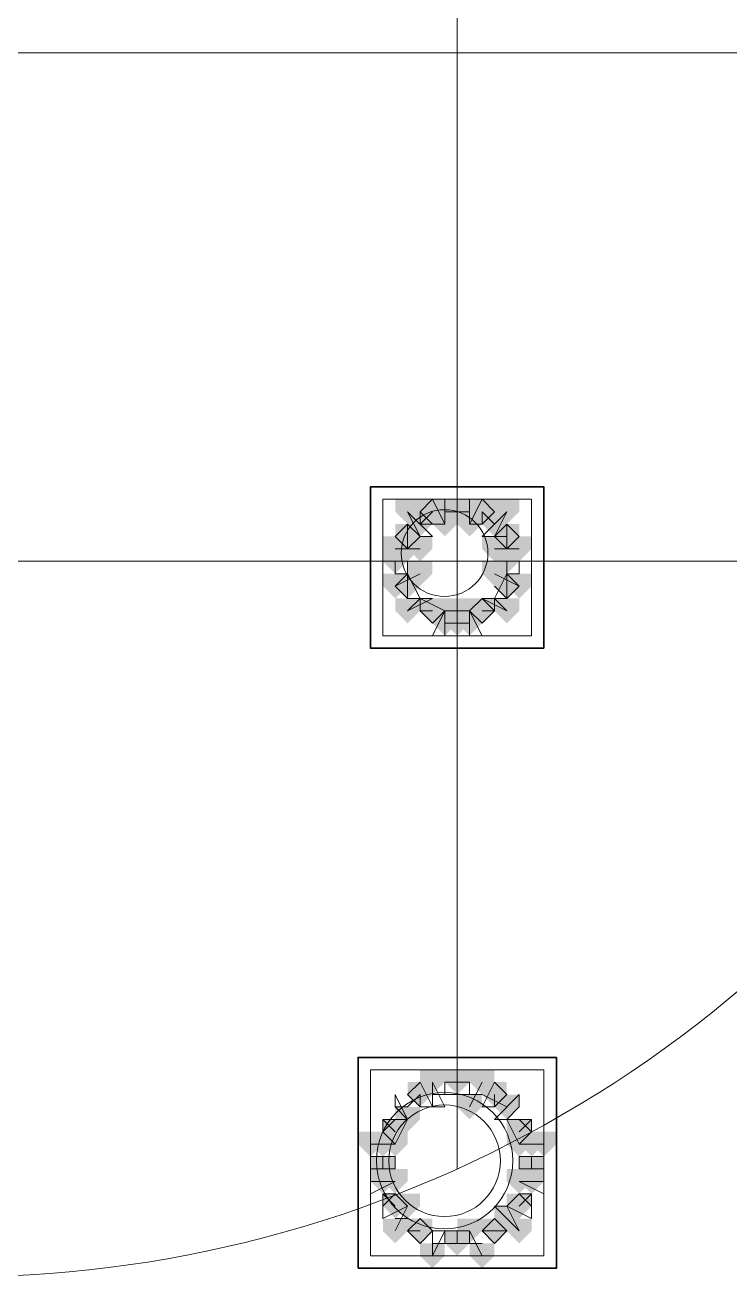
# Model space of a CAD drawing. Header units: millimetres. Extents: x 2315 to 4619, y 1334 to 1897.
# Drawn here: x 3836.4 to 3839.87, y 1548.68 to 1554.84 of the extents above; entities that cross this region are included whole.
import ezdxf

# ---------------------------------------------------------------- set-up
doc = ezdxf.new("R2010")
doc.units = ezdxf.units.MM
for name, color, linetype, true_color in [('PDF_10', 7, 'Continuous', 0x00b85c), ('PDF_AXIS', 7, 'Continuous', 0x00b85c), ('PDF_柱构件', 7, 'Continuous', 0x00b85c), ('PDF_转运站初步方案', 7, 'Continuous', 0x00b85c)]:
    doc.layers.add(name, color=color, linetype=linetype, true_color=true_color)
doc.layers.add('PDF_中心线层', color=1, linetype='Continuous')
doc.layers.add('PDF_粗实线层', color=7, linetype='Continuous')

msp = doc.modelspace()

# ---------------------------------------------------------------- hatches: boundary and pattern name
at = {"layer": 'PDF_10', "transparency": 33554559}
for points in [[(3838.4084, 1552.5076), (3838.3473, 1552.5076), (3838.3473, 1552.4466), (3838.4084, 1552.3855), (3838.4695, 1552.4466), (3838.4695, 1552.5076)], [(3838.4084, 1552.5076), (3838.3473, 1552.5076), (3838.3473, 1552.4466), (3838.4084, 1552.3855), (3838.4695, 1552.4466), (3838.4695, 1552.5076)], [(3838.5306, 1552.5076), (3838.4695, 1552.5076), (3838.4695, 1552.4466), (3838.5306, 1552.3855), (3838.5917, 1552.4466), (3838.5917, 1552.5076)], [(3838.5306, 1552.5076), (3838.4695, 1552.5076), (3838.4695, 1552.4466), (3838.5306, 1552.3855), (3838.5917, 1552.4466), (3838.5917, 1552.5076)], [(3838.6527, 1552.5076), (3838.5917, 1552.5076), (3838.5917, 1552.4466), (3838.6527, 1552.3855), (3838.7138, 1552.4466), (3838.7138, 1552.5076)], [(3838.6527, 1552.5076), (3838.5917, 1552.5076), (3838.5917, 1552.4466), (3838.6527, 1552.3855), (3838.7138, 1552.4466), (3838.7138, 1552.5076)], [(3838.2862, 1552.3855), (3838.2252, 1552.3855), (3838.2252, 1552.3244), (3838.2862, 1552.2633), (3838.3473, 1552.3244), (3838.3473, 1552.3855)], [(3838.2862, 1552.3855), (3838.2252, 1552.3855), (3838.2252, 1552.3244), (3838.2862, 1552.2633), (3838.3473, 1552.3244), (3838.3473, 1552.3855)], [(3838.2862, 1552.3855), (3838.2252, 1552.3855), (3838.2252, 1552.3244), (3838.2862, 1552.2633), (3838.3473, 1552.3244), (3838.3473, 1552.3855)], [(3838.7749, 1552.3855), (3838.7138, 1552.3855), (3838.7138, 1552.3244), (3838.7749, 1552.2633), (3838.836, 1552.3244), (3838.836, 1552.3855)], [(3838.7749, 1552.3855), (3838.7138, 1552.3855), (3838.7138, 1552.3244), (3838.7749, 1552.2633), (3838.836, 1552.3244), (3838.836, 1552.3855)], [(3838.2252, 1552.2633), (3838.1641, 1552.2633), (3838.1641, 1552.2022), (3838.2252, 1552.1412), (3838.2862, 1552.2022), (3838.2862, 1552.2633)], [(3838.2252, 1552.2633), (3838.1641, 1552.2633), (3838.1641, 1552.2022), (3838.2252, 1552.1412), (3838.2862, 1552.2022), (3838.2862, 1552.2633)], [(3838.7749, 1552.2633), (3838.7138, 1552.2633), (3838.7138, 1552.2022), (3838.7749, 1552.1412), (3838.836, 1552.2022), (3838.836, 1552.2633)], [(3838.7749, 1552.2633), (3838.7138, 1552.2633), (3838.7138, 1552.2022), (3838.7749, 1552.1412), (3838.836, 1552.2022), (3838.836, 1552.2633)], [(3838.2862, 1552.1412), (3838.2252, 1552.1412), (3838.2252, 1552.0801), (3838.2862, 1552.019), (3838.3473, 1552.0801), (3838.3473, 1552.1412)], [(3838.2862, 1552.1412), (3838.2252, 1552.1412), (3838.2252, 1552.0801), (3838.2862, 1552.019), (3838.3473, 1552.0801), (3838.3473, 1552.1412)], [(3838.7749, 1552.1412), (3838.7138, 1552.1412), (3838.7138, 1552.0801), (3838.7749, 1552.019), (3838.836, 1552.0801), (3838.836, 1552.1412)], [(3838.7749, 1552.1412), (3838.7138, 1552.1412), (3838.7138, 1552.0801), (3838.7749, 1552.019), (3838.836, 1552.0801), (3838.836, 1552.1412)], [(3838.4084, 1552.019), (3838.3473, 1552.019), (3838.3473, 1551.9579), (3838.4084, 1551.8968), (3838.4695, 1551.9579), (3838.4695, 1552.019)], [(3838.4084, 1552.019), (3838.3473, 1552.019), (3838.3473, 1551.9579), (3838.4084, 1551.8968), (3838.4695, 1551.9579), (3838.4695, 1552.019)], [(3838.6527, 1552.019), (3838.5917, 1552.019), (3838.5917, 1551.9579), (3838.6527, 1551.8968), (3838.7138, 1551.9579), (3838.7138, 1552.019)], [(3838.6527, 1552.019), (3838.5917, 1552.019), (3838.5917, 1551.9579), (3838.6527, 1551.8968), (3838.7138, 1551.9579), (3838.7138, 1552.019)], [(3838.6527, 1552.019), (3838.5917, 1552.019), (3838.5917, 1551.9579), (3838.6527, 1551.8968), (3838.7138, 1551.9579), (3838.7138, 1552.019)], [(3838.5306, 1551.9579), (3838.4695, 1551.9579), (3838.4695, 1551.8968), (3838.5306, 1551.8357), (3838.5917, 1551.8968), (3838.5917, 1551.9579)], [(3838.5306, 1551.9579), (3838.4695, 1551.9579), (3838.4695, 1551.8968), (3838.5306, 1551.8357), (3838.5917, 1551.8968), (3838.5917, 1551.9579)], [(3838.5306, 1549.6979), (3838.4695, 1549.6979), (3838.4695, 1549.6368), (3838.5306, 1549.5757), (3838.5917, 1549.6368), (3838.5917, 1549.6979)], [(3838.5306, 1549.6979), (3838.4695, 1549.6979), (3838.4695, 1549.6368), (3838.5306, 1549.5757), (3838.5917, 1549.6368), (3838.5917, 1549.6979)], [(3838.3473, 1549.6368), (3838.2862, 1549.6368), (3838.2862, 1549.5757), (3838.3473, 1549.5147), (3838.4084, 1549.5757), (3838.4084, 1549.6368)], [(3838.3473, 1549.6368), (3838.2862, 1549.6368), (3838.2862, 1549.5757), (3838.3473, 1549.5147), (3838.4084, 1549.5757), (3838.4084, 1549.6368)], [(3838.7138, 1549.6368), (3838.6527, 1549.6368), (3838.6527, 1549.5757), (3838.7138, 1549.5147), (3838.7749, 1549.5757), (3838.7749, 1549.6368)], [(3838.7138, 1549.6368), (3838.6527, 1549.6368), (3838.6527, 1549.5757), (3838.7138, 1549.5147), (3838.7749, 1549.5757), (3838.7749, 1549.6368)], [(3838.2252, 1549.4536), (3838.1641, 1549.4536), (3838.1641, 1549.3925), (3838.2252, 1549.3314), (3838.2862, 1549.3925), (3838.2862, 1549.4536)], [(3838.2252, 1549.4536), (3838.1641, 1549.4536), (3838.1641, 1549.3925), (3838.2252, 1549.3314), (3838.2862, 1549.3925), (3838.2862, 1549.4536)], [(3838.836, 1549.4536), (3838.7749, 1549.4536), (3838.7749, 1549.3925), (3838.836, 1549.3314), (3838.8971, 1549.3925), (3838.8971, 1549.4536)], [(3838.836, 1549.4536), (3838.7749, 1549.4536), (3838.7749, 1549.3925), (3838.836, 1549.3314), (3838.8971, 1549.3925), (3838.8971, 1549.4536)], [(3838.1641, 1549.2703), (3838.103, 1549.2703), (3838.103, 1549.2093), (3838.1641, 1549.1482), (3838.2252, 1549.2093), (3838.2252, 1549.2703)], [(3838.1641, 1549.2703), (3838.103, 1549.2703), (3838.103, 1549.2093), (3838.1641, 1549.1482), (3838.2252, 1549.2093), (3838.2252, 1549.2703)], [(3838.8971, 1549.2703), (3838.836, 1549.2703), (3838.836, 1549.2093), (3838.8971, 1549.1482), (3838.9581, 1549.2093), (3838.9581, 1549.2703)], [(3838.8971, 1549.2703), (3838.836, 1549.2703), (3838.836, 1549.2093), (3838.8971, 1549.1482), (3838.9581, 1549.2093), (3838.9581, 1549.2703)], [(3838.2252, 1549.0871), (3838.1641, 1549.0871), (3838.1641, 1549.026), (3838.2252, 1548.9649), (3838.2862, 1549.026), (3838.2862, 1549.0871)], [(3838.2252, 1549.0871), (3838.1641, 1549.0871), (3838.1641, 1549.026), (3838.2252, 1548.9649), (3838.2862, 1549.026), (3838.2862, 1549.0871)], [(3838.836, 1549.0871), (3838.7749, 1549.0871), (3838.7749, 1549.026), (3838.836, 1548.9649), (3838.8971, 1549.026), (3838.8971, 1549.0871)], [(3838.836, 1549.0871), (3838.7749, 1549.0871), (3838.7749, 1549.026), (3838.836, 1548.9649), (3838.8971, 1549.026), (3838.8971, 1549.0871)], [(3838.3473, 1548.9649), (3838.2862, 1548.9649), (3838.2862, 1548.9039), (3838.3473, 1548.8428), (3838.4084, 1548.9039), (3838.4084, 1548.9649)], [(3838.3473, 1548.9649), (3838.2862, 1548.9649), (3838.2862, 1548.9039), (3838.3473, 1548.8428), (3838.4084, 1548.9039), (3838.4084, 1548.9649)], [(3838.3473, 1548.9649), (3838.2862, 1548.9649), (3838.2862, 1548.9039), (3838.3473, 1548.8428), (3838.4084, 1548.9039), (3838.4084, 1548.9649)], [(3838.7138, 1548.9649), (3838.6527, 1548.9649), (3838.6527, 1548.9039), (3838.7138, 1548.8428), (3838.7749, 1548.9039), (3838.7749, 1548.9649)], [(3838.7138, 1548.9649), (3838.6527, 1548.9649), (3838.6527, 1548.9039), (3838.7138, 1548.8428), (3838.7749, 1548.9039), (3838.7749, 1548.9649)], [(3838.7138, 1548.9649), (3838.6527, 1548.9649), (3838.6527, 1548.9039), (3838.7138, 1548.8428), (3838.7749, 1548.9039), (3838.7749, 1548.9649)], [(3838.5306, 1548.9039), (3838.4695, 1548.9039), (3838.4695, 1548.8428), (3838.5306, 1548.7817), (3838.5917, 1548.8428), (3838.5917, 1548.9039)], [(3838.5306, 1548.9039), (3838.4695, 1548.9039), (3838.4695, 1548.8428), (3838.5306, 1548.7817), (3838.5917, 1548.8428), (3838.5917, 1548.9039)]]:
    msp.add_hatch(color=6, dxfattribs=at).paths.add_polyline_path(points)
at = {"layer": 'PDF_柱构件', "transparency": 33554559}
for points in [[(3838.2862, 1552.5076), (3838.2252, 1552.5076), (3838.2252, 1552.4466), (3838.2862, 1552.3855), (3838.3473, 1552.4466), (3838.3473, 1552.5076)], [(3838.4695, 1552.5076), (3838.4084, 1552.5076), (3838.4084, 1552.4466), (3838.4695, 1552.3855), (3838.5306, 1552.4466), (3838.5306, 1552.5076)], [(3838.5917, 1552.5076), (3838.5306, 1552.5076), (3838.5306, 1552.4466), (3838.5917, 1552.3855), (3838.6527, 1552.4466), (3838.6527, 1552.5076)], [(3838.7749, 1552.5076), (3838.7138, 1552.5076), (3838.7138, 1552.4466), (3838.7749, 1552.3855), (3838.836, 1552.4466), (3838.836, 1552.5076)], [(3838.3473, 1552.4466), (3838.2862, 1552.4466), (3838.2862, 1552.3855), (3838.3473, 1552.3244), (3838.4084, 1552.3855), (3838.4084, 1552.4466)], [(3838.4695, 1552.4466), (3838.4084, 1552.4466), (3838.4084, 1552.3855), (3838.4695, 1552.3244), (3838.5306, 1552.3855), (3838.5306, 1552.4466)], [(3838.5917, 1552.4466), (3838.5306, 1552.4466), (3838.5306, 1552.3855), (3838.5917, 1552.3244), (3838.6527, 1552.3855), (3838.6527, 1552.4466)], [(3838.7138, 1552.4466), (3838.6527, 1552.4466), (3838.6527, 1552.3855), (3838.7138, 1552.3244), (3838.7749, 1552.3855), (3838.7749, 1552.4466)], [(3838.2252, 1552.3244), (3838.1641, 1552.3244), (3838.1641, 1552.2633), (3838.2252, 1552.2022), (3838.2862, 1552.2633), (3838.2862, 1552.3244)], [(3838.2862, 1552.3244), (3838.2252, 1552.3244), (3838.2252, 1552.2633), (3838.2862, 1552.2022), (3838.3473, 1552.2633), (3838.3473, 1552.3244)], [(3838.3473, 1552.3244), (3838.2862, 1552.3244), (3838.2862, 1552.2633), (3838.3473, 1552.2022), (3838.4084, 1552.2633), (3838.4084, 1552.3244)], [(3838.7138, 1552.3244), (3838.6527, 1552.3244), (3838.6527, 1552.2633), (3838.7138, 1552.2022), (3838.7749, 1552.2633), (3838.7749, 1552.3244)], [(3838.7749, 1552.3244), (3838.7138, 1552.3244), (3838.7138, 1552.2633), (3838.7749, 1552.2022), (3838.836, 1552.2633), (3838.836, 1552.3244)], [(3838.836, 1552.3244), (3838.7749, 1552.3244), (3838.7749, 1552.2633), (3838.836, 1552.2022), (3838.8971, 1552.2633), (3838.8971, 1552.3244)], [(3838.3473, 1552.2022), (3838.2862, 1552.2022), (3838.2862, 1552.1412), (3838.3473, 1552.0801), (3838.4084, 1552.1412), (3838.4084, 1552.2022)], [(3838.7138, 1552.2022), (3838.6527, 1552.2022), (3838.6527, 1552.1412), (3838.7138, 1552.0801), (3838.7749, 1552.1412), (3838.7749, 1552.2022)], [(3838.2252, 1552.1412), (3838.1641, 1552.1412), (3838.1641, 1552.0801), (3838.2252, 1552.019), (3838.2862, 1552.0801), (3838.2862, 1552.1412)], [(3838.836, 1552.1412), (3838.7749, 1552.1412), (3838.7749, 1552.0801), (3838.836, 1552.019), (3838.8971, 1552.0801), (3838.8971, 1552.1412)], [(3838.2862, 1552.019), (3838.2252, 1552.019), (3838.2252, 1551.9579), (3838.2862, 1551.8968), (3838.3473, 1551.9579), (3838.3473, 1552.019)], [(3838.4695, 1552.019), (3838.4084, 1552.019), (3838.4084, 1551.9579), (3838.4695, 1551.8968), (3838.5306, 1551.9579), (3838.5306, 1552.019)], [(3838.5917, 1552.019), (3838.5306, 1552.019), (3838.5306, 1551.9579), (3838.5917, 1551.8968), (3838.6527, 1551.9579), (3838.6527, 1552.019)], [(3838.7749, 1552.019), (3838.7138, 1552.019), (3838.7138, 1551.9579), (3838.7749, 1551.8968), (3838.836, 1551.9579), (3838.836, 1552.019)], [(3838.4695, 1551.9579), (3838.4084, 1551.9579), (3838.4084, 1551.8968), (3838.4695, 1551.8357), (3838.5306, 1551.8968), (3838.5306, 1551.9579)], [(3838.5917, 1551.9579), (3838.5306, 1551.9579), (3838.5306, 1551.8968), (3838.5917, 1551.8357), (3838.6527, 1551.8968), (3838.6527, 1551.9579)], [(3838.4084, 1549.6979), (3838.3473, 1549.6979), (3838.3473, 1549.6368), (3838.4084, 1549.5757), (3838.4695, 1549.6368), (3838.4695, 1549.6979)], [(3838.6527, 1549.6979), (3838.5917, 1549.6979), (3838.5917, 1549.6368), (3838.6527, 1549.5757), (3838.7138, 1549.6368), (3838.7138, 1549.6979)], [(3838.5917, 1549.5757), (3838.5306, 1549.5757), (3838.5306, 1549.5147), (3838.5917, 1549.4536), (3838.6527, 1549.5147), (3838.6527, 1549.5757)], [(3838.7749, 1549.5757), (3838.7138, 1549.5757), (3838.7138, 1549.5147), (3838.7749, 1549.4536), (3838.836, 1549.5147), (3838.836, 1549.5757)], [(3838.2862, 1549.5147), (3838.2252, 1549.5147), (3838.2252, 1549.4536), (3838.2862, 1549.3925), (3838.3473, 1549.4536), (3838.3473, 1549.5147)], [(3838.103, 1549.3925), (3838.0419, 1549.3925), (3838.0419, 1549.3314), (3838.103, 1549.2703), (3838.1641, 1549.3314), (3838.1641, 1549.3925)], [(3838.1641, 1549.3925), (3838.103, 1549.3925), (3838.103, 1549.3314), (3838.1641, 1549.2703), (3838.2252, 1549.3314), (3838.2252, 1549.3925)], [(3838.2252, 1549.3925), (3838.1641, 1549.3925), (3838.1641, 1549.3314), (3838.2252, 1549.2703), (3838.2862, 1549.3314), (3838.2862, 1549.3925)], [(3838.836, 1549.3925), (3838.7749, 1549.3925), (3838.7749, 1549.3314), (3838.836, 1549.2703), (3838.8971, 1549.3314), (3838.8971, 1549.3925)], [(3838.8971, 1549.3925), (3838.836, 1549.3925), (3838.836, 1549.3314), (3838.8971, 1549.2703), (3838.9581, 1549.3314), (3838.9581, 1549.3925)], [(3838.9581, 1549.3925), (3838.8971, 1549.3925), (3838.8971, 1549.3314), (3838.9581, 1549.2703), (3839.0192, 1549.3314), (3839.0192, 1549.3925)], [(3838.1641, 1549.2093), (3838.103, 1549.2093), (3838.103, 1549.1482), (3838.1641, 1549.0871), (3838.2252, 1549.1482), (3838.2252, 1549.2093)], [(3838.2252, 1549.2093), (3838.1641, 1549.2093), (3838.1641, 1549.1482), (3838.2252, 1549.0871), (3838.2862, 1549.1482), (3838.2862, 1549.2093)], [(3838.836, 1549.2093), (3838.7749, 1549.2093), (3838.7749, 1549.1482), (3838.836, 1549.0871), (3838.8971, 1549.1482), (3838.8971, 1549.2093)], [(3838.8971, 1549.2093), (3838.836, 1549.2093), (3838.836, 1549.1482), (3838.8971, 1549.0871), (3838.9581, 1549.1482), (3838.9581, 1549.2093)], [(3838.2862, 1549.0871), (3838.2252, 1549.0871), (3838.2252, 1549.026), (3838.2862, 1548.9649), (3838.3473, 1549.026), (3838.3473, 1549.0871)], [(3838.7749, 1549.026), (3838.7138, 1549.026), (3838.7138, 1548.9649), (3838.7749, 1548.9039), (3838.836, 1548.9649), (3838.836, 1549.026)], [(3838.2252, 1548.9649), (3838.1641, 1548.9649), (3838.1641, 1548.9039), (3838.2252, 1548.8428), (3838.2862, 1548.9039), (3838.2862, 1548.9649)], [(3838.5917, 1548.9649), (3838.5306, 1548.9649), (3838.5306, 1548.9039), (3838.5917, 1548.8428), (3838.6527, 1548.9039), (3838.6527, 1548.9649)], [(3838.836, 1548.9649), (3838.7749, 1548.9649), (3838.7749, 1548.9039), (3838.836, 1548.8428), (3838.8971, 1548.9039), (3838.8971, 1548.9649)], [(3838.4084, 1548.8428), (3838.3473, 1548.8428), (3838.3473, 1548.7817), (3838.4084, 1548.7206), (3838.4695, 1548.7817), (3838.4695, 1548.8428)], [(3838.6527, 1548.8428), (3838.5917, 1548.8428), (3838.5917, 1548.7817), (3838.6527, 1548.7206), (3838.7138, 1548.7817), (3838.7138, 1548.8428)]]:
    msp.add_hatch(color=6, dxfattribs=at).paths.add_polyline_path(points)
at = {"layer": 'PDF_转运站初步方案', "transparency": 33554559}
for points in [[(3838.4084, 1552.5076), (3838.3473, 1552.5076), (3838.3473, 1552.4466), (3838.4084, 1552.3855), (3838.4695, 1552.4466), (3838.4695, 1552.5076)], [(3838.4084, 1552.5076), (3838.3473, 1552.5076), (3838.3473, 1552.4466), (3838.4084, 1552.3855), (3838.4695, 1552.4466), (3838.4695, 1552.5076)], [(3838.5306, 1552.5076), (3838.4695, 1552.5076), (3838.4695, 1552.4466), (3838.5306, 1552.3855), (3838.5917, 1552.4466), (3838.5917, 1552.5076)], [(3838.5306, 1552.5076), (3838.4695, 1552.5076), (3838.4695, 1552.4466), (3838.5306, 1552.3855), (3838.5917, 1552.4466), (3838.5917, 1552.5076)], [(3838.6527, 1552.5076), (3838.5917, 1552.5076), (3838.5917, 1552.4466), (3838.6527, 1552.3855), (3838.7138, 1552.4466), (3838.7138, 1552.5076)], [(3838.6527, 1552.5076), (3838.5917, 1552.5076), (3838.5917, 1552.4466), (3838.6527, 1552.3855), (3838.7138, 1552.4466), (3838.7138, 1552.5076)], [(3838.2862, 1552.3855), (3838.2252, 1552.3855), (3838.2252, 1552.3244), (3838.2862, 1552.2633), (3838.3473, 1552.3244), (3838.3473, 1552.3855)], [(3838.2862, 1552.3855), (3838.2252, 1552.3855), (3838.2252, 1552.3244), (3838.2862, 1552.2633), (3838.3473, 1552.3244), (3838.3473, 1552.3855)], [(3838.7749, 1552.3855), (3838.7138, 1552.3855), (3838.7138, 1552.3244), (3838.7749, 1552.2633), (3838.836, 1552.3244), (3838.836, 1552.3855)], [(3838.7749, 1552.3855), (3838.7138, 1552.3855), (3838.7138, 1552.3244), (3838.7749, 1552.2633), (3838.836, 1552.3244), (3838.836, 1552.3855)], [(3838.2252, 1552.2633), (3838.1641, 1552.2633), (3838.1641, 1552.2022), (3838.2252, 1552.1412), (3838.2862, 1552.2022), (3838.2862, 1552.2633)], [(3838.2252, 1552.2633), (3838.1641, 1552.2633), (3838.1641, 1552.2022), (3838.2252, 1552.1412), (3838.2862, 1552.2022), (3838.2862, 1552.2633)], [(3838.7749, 1552.2633), (3838.7138, 1552.2633), (3838.7138, 1552.2022), (3838.7749, 1552.1412), (3838.836, 1552.2022), (3838.836, 1552.2633)], [(3838.7749, 1552.2633), (3838.7138, 1552.2633), (3838.7138, 1552.2022), (3838.7749, 1552.1412), (3838.836, 1552.2022), (3838.836, 1552.2633)], [(3838.2862, 1552.1412), (3838.2252, 1552.1412), (3838.2252, 1552.0801), (3838.2862, 1552.019), (3838.3473, 1552.0801), (3838.3473, 1552.1412)], [(3838.2862, 1552.1412), (3838.2252, 1552.1412), (3838.2252, 1552.0801), (3838.2862, 1552.019), (3838.3473, 1552.0801), (3838.3473, 1552.1412)], [(3838.7749, 1552.1412), (3838.7138, 1552.1412), (3838.7138, 1552.0801), (3838.7749, 1552.019), (3838.836, 1552.0801), (3838.836, 1552.1412)], [(3838.7749, 1552.1412), (3838.7138, 1552.1412), (3838.7138, 1552.0801), (3838.7749, 1552.019), (3838.836, 1552.0801), (3838.836, 1552.1412)], [(3838.4084, 1552.019), (3838.3473, 1552.019), (3838.3473, 1551.9579), (3838.4084, 1551.8968), (3838.4695, 1551.9579), (3838.4695, 1552.019)], [(3838.4084, 1552.019), (3838.3473, 1552.019), (3838.3473, 1551.9579), (3838.4084, 1551.8968), (3838.4695, 1551.9579), (3838.4695, 1552.019)], [(3838.6527, 1552.019), (3838.5917, 1552.019), (3838.5917, 1551.9579), (3838.6527, 1551.8968), (3838.7138, 1551.9579), (3838.7138, 1552.019)], [(3838.6527, 1552.019), (3838.5917, 1552.019), (3838.5917, 1551.9579), (3838.6527, 1551.8968), (3838.7138, 1551.9579), (3838.7138, 1552.019)], [(3838.5306, 1551.9579), (3838.4695, 1551.9579), (3838.4695, 1551.8968), (3838.5306, 1551.8357), (3838.5917, 1551.8968), (3838.5917, 1551.9579)], [(3838.5306, 1551.9579), (3838.4695, 1551.9579), (3838.4695, 1551.8968), (3838.5306, 1551.8357), (3838.5917, 1551.8968), (3838.5917, 1551.9579)], [(3838.5306, 1549.6979), (3838.4695, 1549.6979), (3838.4695, 1549.6368), (3838.5306, 1549.5757), (3838.5917, 1549.6368), (3838.5917, 1549.6979)], [(3838.5306, 1549.6979), (3838.4695, 1549.6979), (3838.4695, 1549.6368), (3838.5306, 1549.5757), (3838.5917, 1549.6368), (3838.5917, 1549.6979)], [(3838.3473, 1549.6368), (3838.2862, 1549.6368), (3838.2862, 1549.5757), (3838.3473, 1549.5147), (3838.4084, 1549.5757), (3838.4084, 1549.6368)], [(3838.3473, 1549.6368), (3838.2862, 1549.6368), (3838.2862, 1549.5757), (3838.3473, 1549.5147), (3838.4084, 1549.5757), (3838.4084, 1549.6368)], [(3838.7138, 1549.6368), (3838.6527, 1549.6368), (3838.6527, 1549.5757), (3838.7138, 1549.5147), (3838.7749, 1549.5757), (3838.7749, 1549.6368)], [(3838.7138, 1549.6368), (3838.6527, 1549.6368), (3838.6527, 1549.5757), (3838.7138, 1549.5147), (3838.7749, 1549.5757), (3838.7749, 1549.6368)], [(3838.2252, 1549.4536), (3838.1641, 1549.4536), (3838.1641, 1549.3925), (3838.2252, 1549.3314), (3838.2862, 1549.3925), (3838.2862, 1549.4536)], [(3838.2252, 1549.4536), (3838.1641, 1549.4536), (3838.1641, 1549.3925), (3838.2252, 1549.3314), (3838.2862, 1549.3925), (3838.2862, 1549.4536)], [(3838.836, 1549.4536), (3838.7749, 1549.4536), (3838.7749, 1549.3925), (3838.836, 1549.3314), (3838.8971, 1549.3925), (3838.8971, 1549.4536)], [(3838.836, 1549.4536), (3838.7749, 1549.4536), (3838.7749, 1549.3925), (3838.836, 1549.3314), (3838.8971, 1549.3925), (3838.8971, 1549.4536)], [(3838.1641, 1549.2703), (3838.103, 1549.2703), (3838.103, 1549.2093), (3838.1641, 1549.1482), (3838.2252, 1549.2093), (3838.2252, 1549.2703)], [(3838.1641, 1549.2703), (3838.103, 1549.2703), (3838.103, 1549.2093), (3838.1641, 1549.1482), (3838.2252, 1549.2093), (3838.2252, 1549.2703)], [(3838.8971, 1549.2703), (3838.836, 1549.2703), (3838.836, 1549.2093), (3838.8971, 1549.1482), (3838.9581, 1549.2093), (3838.9581, 1549.2703)], [(3838.8971, 1549.2703), (3838.836, 1549.2703), (3838.836, 1549.2093), (3838.8971, 1549.1482), (3838.9581, 1549.2093), (3838.9581, 1549.2703)], [(3838.2252, 1549.0871), (3838.1641, 1549.0871), (3838.1641, 1549.026), (3838.2252, 1548.9649), (3838.2862, 1549.026), (3838.2862, 1549.0871)], [(3838.2252, 1549.0871), (3838.1641, 1549.0871), (3838.1641, 1549.026), (3838.2252, 1548.9649), (3838.2862, 1549.026), (3838.2862, 1549.0871)], [(3838.836, 1549.0871), (3838.7749, 1549.0871), (3838.7749, 1549.026), (3838.836, 1548.9649), (3838.8971, 1549.026), (3838.8971, 1549.0871)], [(3838.836, 1549.0871), (3838.7749, 1549.0871), (3838.7749, 1549.026), (3838.836, 1548.9649), (3838.8971, 1549.026), (3838.8971, 1549.0871)], [(3838.3473, 1548.9649), (3838.2862, 1548.9649), (3838.2862, 1548.9039), (3838.3473, 1548.8428), (3838.4084, 1548.9039), (3838.4084, 1548.9649)], [(3838.3473, 1548.9649), (3838.2862, 1548.9649), (3838.2862, 1548.9039), (3838.3473, 1548.8428), (3838.4084, 1548.9039), (3838.4084, 1548.9649)], [(3838.7138, 1548.9649), (3838.6527, 1548.9649), (3838.6527, 1548.9039), (3838.7138, 1548.8428), (3838.7749, 1548.9039), (3838.7749, 1548.9649)], [(3838.7138, 1548.9649), (3838.6527, 1548.9649), (3838.6527, 1548.9039), (3838.7138, 1548.8428), (3838.7749, 1548.9039), (3838.7749, 1548.9649)], [(3838.5306, 1548.9039), (3838.4695, 1548.9039), (3838.4695, 1548.8428), (3838.5306, 1548.7817), (3838.5917, 1548.8428), (3838.5917, 1548.9039)], [(3838.5306, 1548.9039), (3838.4695, 1548.9039), (3838.4695, 1548.8428), (3838.5306, 1548.7817), (3838.5917, 1548.8428), (3838.5917, 1548.9039)]]:
    msp.add_hatch(color=6, dxfattribs=at).paths.add_polyline_path(points)

# ---------------------------------------------------------------- linework, layer by layer
at = {"layer": 'PDF_10', "color": 6, "lineweight": 18}
for points in [[(3838.5306, 1552.4466), (3838.5306, 1552.5076)], [(3838.3473, 1552.3855), (3838.4084, 1552.4466)], [(3838.4084, 1552.3855), (3838.3473, 1552.4466)], [(3838.4695, 1552.4466), (3838.5917, 1552.4466)], [(3838.6527, 1552.3855), (3838.6527, 1552.4466), (3838.7138, 1552.3855)], [(3838.2862, 1552.2633), (3838.2862, 1552.3855)], [(3838.7749, 1552.3855), (3838.7749, 1552.2633)], [(3838.7138, 1552.3244), (3838.7749, 1552.3244)], [(3838.2252, 1552.1412), (3838.2252, 1552.2022), (3838.2862, 1552.2022)], [(3838.836, 1552.2022), (3838.7749, 1552.2022), (3838.7749, 1552.1412)], [(3838.2862, 1552.019), (3838.2862, 1552.0801), (3838.2862, 1552.019)], [(3838.7749, 1552.0801), (3838.7749, 1552.019), (3838.7138, 1552.0801)], [(3838.3473, 1551.9579), (3838.4084, 1551.9579), (3838.3473, 1551.9579)], [(3838.5306, 1551.9579), (3838.5306, 1551.8968)], [(3838.7138, 1551.9579), (3838.6527, 1551.9579)], [(3838.5917, 1551.8968), (3838.4695, 1551.8968)], [(3838.5917, 1549.6368), (3838.4695, 1549.6368)], [(3838.5306, 1549.5757), (3838.5306, 1549.6368)], [(3838.3473, 1549.5147), (3838.3473, 1549.5757), (3838.2862, 1549.5147)], [(3838.7749, 1549.5147), (3838.6527, 1549.5757)], [(3838.7138, 1549.5147), (3838.7138, 1549.5757)], [(3838.2252, 1549.4536), (3838.1641, 1549.3925)], [(3838.2252, 1549.3925), (3838.1641, 1549.4536)], [(3838.8971, 1549.3925), (3838.836, 1549.4536)], [(3838.836, 1549.3925), (3838.8971, 1549.4536)], [(3838.1641, 1549.2703), (3838.1641, 1549.2093), (3838.103, 1549.2093)], [(3838.9581, 1549.2093), (3838.8971, 1549.2093), (3838.8971, 1549.2703)], [(3838.1641, 1549.0871), (3838.2252, 1549.026)], [(3838.2252, 1549.0871), (3838.1641, 1549.026)], [(3838.836, 1549.026), (3838.8971, 1549.0871)], [(3838.836, 1549.0871), (3838.8971, 1549.026)], [(3838.2862, 1548.9039), (3838.3473, 1548.9039)], [(3838.5306, 1548.9039), (3838.5306, 1548.8428)], [(3838.6527, 1548.9039), (3838.7749, 1548.9039)], [(3838.4695, 1548.8428), (3838.5917, 1548.8428)]]:
    msp.add_lwpolyline(points, dxfattribs=at)
at = {"layer": 'PDF_AXIS', "color": 6, "lineweight": 18}
for points in [[(3838.8971, 1551.8357), (3838.8971, 1552.5076), (3838.1641, 1552.5076), (3838.1641, 1551.8357)], [(3838.103, 1548.7817), (3838.103, 1549.6979), (3838.9581, 1549.6979), (3838.9581, 1548.7817)]]:
    msp.add_lwpolyline(points, close=True, dxfattribs=at)
at = {"layer": 'PDF_中心线层', "color": 6, "lineweight": 18}
for points in [[(3838.5306, 1549.2093), (3838.5306, 1560.1428)], [(3842.0122, 1554.7066), (3830.0403, 1554.7066), (3842.0122, 1554.7066)], [(3830.59, 1552.2022), (3841.4625, 1552.2022)]]:
    msp.add_lwpolyline(points, dxfattribs=at)
msp.add_arc((3836.0738, 1554.6164), 5.939, 239.20546, 0.87023, dxfattribs=at)
at = {"layer": 'PDF_柱构件', "color": 6, "lineweight": 18}
for points in [[(3838.3473, 1552.3855), (3838.4695, 1552.3855), (3838.4084, 1552.5076), (3838.3473, 1552.4466)], [(3838.4084, 1552.5076), (3838.4695, 1552.3855), (3838.4695, 1552.5076)], [(3838.4695, 1552.4466), (3838.5917, 1552.4466), (3838.5917, 1552.5076), (3838.4695, 1552.5076)], [(3838.5917, 1552.5076), (3838.5917, 1552.3855), (3838.6527, 1552.5076)], [(3838.5917, 1552.3855), (3838.6527, 1552.3855), (3838.7138, 1552.4466), (3838.6527, 1552.5076)], [(3838.2862, 1552.4466), (3838.3473, 1552.3244), (3838.4084, 1552.3244)], [(3838.7749, 1552.4466), (3838.6527, 1552.3244), (3838.7138, 1552.3244)], [(3838.2862, 1552.2633), (3838.3473, 1552.3244), (3838.2862, 1552.3855), (3838.2252, 1552.3244)], [(3838.7138, 1552.3244), (3838.7749, 1552.2633), (3838.836, 1552.3244), (3838.7749, 1552.3855)], [(3838.2252, 1552.2633), (3838.3473, 1552.2633)], [(3838.836, 1552.2633), (3838.7138, 1552.2633)], [(3838.2862, 1552.1412), (3838.2862, 1552.2022), (3838.2252, 1552.2022), (3838.2252, 1552.1412)], [(3838.7749, 1552.2022), (3838.7749, 1552.1412), (3838.836, 1552.1412), (3838.836, 1552.2022)], [(3838.2252, 1552.0801), (3838.3473, 1552.1412)], [(3838.3473, 1552.019), (3838.2862, 1552.1412), (3838.2252, 1552.0801), (3838.2862, 1552.019)], [(3838.836, 1552.0801), (3838.7138, 1552.1412)], [(3838.7749, 1552.1412), (3838.7138, 1552.019), (3838.7749, 1552.019), (3838.836, 1552.0801)], [(3838.2862, 1551.9579), (3838.4084, 1552.019), (3838.3473, 1552.019)], [(3838.4695, 1551.9579), (3838.3473, 1552.019), (3838.3473, 1551.9579), (3838.4084, 1551.8968)], [(3838.6527, 1552.019), (3838.5917, 1551.9579), (3838.6527, 1551.8968), (3838.7138, 1551.9579)], [(3838.7749, 1551.9579), (3838.7138, 1552.019), (3838.6527, 1552.019)], [(3838.4695, 1551.8357), (3838.4695, 1551.9579), (3838.4084, 1551.8357)], [(3838.5917, 1551.9579), (3838.4695, 1551.9579), (3838.4695, 1551.8968), (3838.5917, 1551.8968)], [(3838.6527, 1551.8357), (3838.5917, 1551.9579), (3838.5917, 1551.8357)], [(3838.4084, 1549.5147), (3838.3473, 1549.5147), (3838.2862, 1549.5757), (3838.3473, 1549.6368)], [(3838.4084, 1549.6368), (3838.4695, 1549.5147), (3838.4084, 1549.5147)], [(3838.5917, 1549.5757), (3838.4695, 1549.5757), (3838.4695, 1549.6368), (3838.5917, 1549.6368)], [(3838.6527, 1549.6368), (3838.5917, 1549.5147)], [(3838.7138, 1549.5147), (3838.6527, 1549.5147), (3838.7138, 1549.6368), (3838.7749, 1549.5757)], [(3838.2252, 1549.5757), (3838.2862, 1549.4536), (3838.2252, 1549.5147)], [(3838.836, 1549.5147), (3838.7749, 1549.4536), (3838.7138, 1549.4536), (3838.836, 1549.5757)], [(3838.2862, 1549.4536), (3838.2252, 1549.3314), (3838.1641, 1549.3925), (3838.1641, 1549.4536)], [(3838.836, 1549.3314), (3838.7749, 1549.4536), (3838.8971, 1549.4536), (3838.8971, 1549.3925)], [(3838.103, 1549.3314), (3838.2252, 1549.3314)], [(3838.9581, 1549.3314), (3838.836, 1549.3314)], [(3838.2252, 1549.2703), (3838.2252, 1549.2093), (3838.103, 1549.2093), (3838.103, 1549.2703)], [(3838.836, 1549.2093), (3838.836, 1549.2703), (3838.9581, 1549.2703), (3838.9581, 1549.2093)], [(3838.103, 1549.1482), (3838.2252, 1549.1482), (3838.103, 1549.0871)], [(3838.9581, 1549.0871), (3838.836, 1549.1482), (3838.9581, 1549.1482)], [(3838.2252, 1549.0871), (3838.2862, 1549.026), (3838.1641, 1548.9649), (3838.1641, 1549.0871)], [(3838.7749, 1549.026), (3838.836, 1549.0871), (3838.8971, 1549.0871), (3838.8971, 1548.9649)], [(3838.2252, 1548.9039), (3838.2862, 1549.026)], [(3838.836, 1548.9039), (3838.7138, 1549.026), (3838.7749, 1549.026)], [(3838.3473, 1548.9649), (3838.4084, 1548.9039), (3838.3473, 1548.8428), (3838.2862, 1548.9039)], [(3838.6527, 1548.9039), (3838.7138, 1548.9649), (3838.7749, 1548.9039), (3838.7138, 1548.8428)], [(3838.4084, 1548.7817), (3838.4084, 1548.9039), (3838.4695, 1548.9039)], [(3838.4695, 1548.9039), (3838.5917, 1548.9039), (3838.5917, 1548.8428), (3838.4695, 1548.8428)], [(3838.6527, 1548.7817), (3838.5917, 1548.9039)]]:
    msp.add_lwpolyline(points, close=True, dxfattribs=at)
for points in [[(3838.2862, 1552.0801), (3838.2862, 1552.1412)], [(3838.7749, 1552.1412), (3838.7749, 1552.0801)], [(3838.3473, 1551.9579), (3838.3473, 1552.019)], [(3838.7138, 1552.019), (3838.7138, 1551.9579)], [(3838.4695, 1549.5757), (3838.4084, 1549.5757)], [(3838.6527, 1549.5757), (3838.5917, 1549.5757)], [(3838.2862, 1549.5147), (3838.2252, 1549.5147)], [(3838.2252, 1548.9649), (3838.2862, 1548.9649)], [(3838.4084, 1548.8428), (3838.4695, 1548.8428)], [(3838.5917, 1548.8428), (3838.6527, 1548.8428)]]:
    msp.add_lwpolyline(points, dxfattribs=at)
at = {"layer": 'PDF_粗实线层', "color": 6, "lineweight": 35}
for points in [[(3838.9581, 1551.7747), (3838.103, 1551.7747), (3838.103, 1552.5687), (3838.9581, 1552.5687)], [(3838.0419, 1548.7206), (3838.0419, 1549.759), (3839.0192, 1549.759), (3839.0192, 1548.7206)]]:
    msp.add_lwpolyline(points, close=True, dxfattribs=at)
at = {"layer": 'PDF_转运站初步方案', "color": 6, "lineweight": 18}
for centre, radius in [((3838.4681, 1552.2426), 0.2138), ((3838.4681, 1552.2426), 0.2138), ((3838.4681, 1549.2495), 0.3359), ((3838.4681, 1549.2495), 0.2749)]:
    msp.add_circle(centre, radius, dxfattribs=at)

doc.saveas('drawing.dxf')
